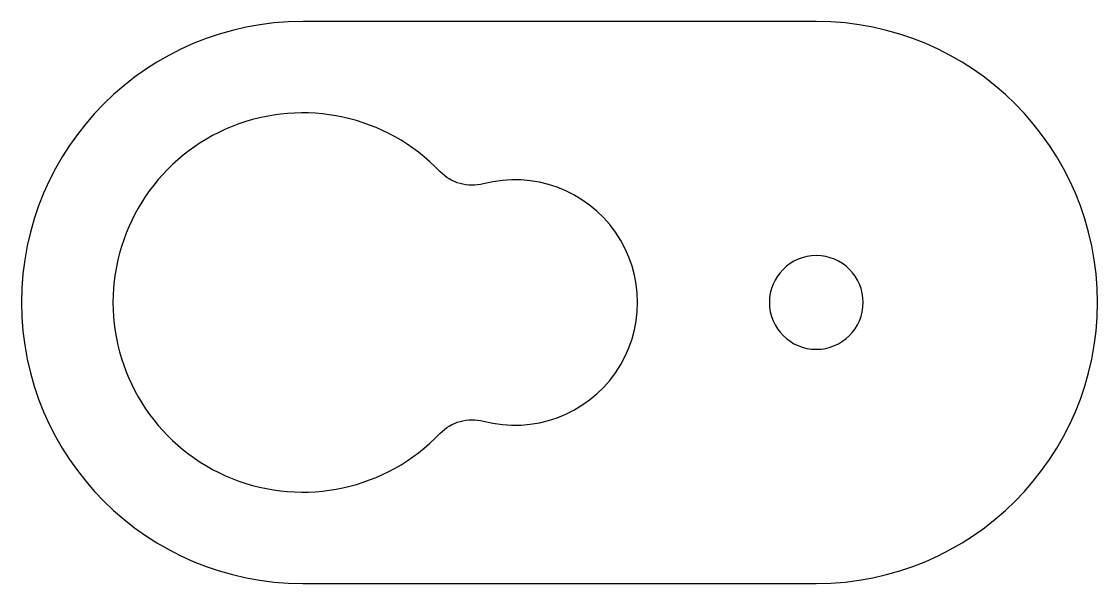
# Model space of a CAD drawing. Header units: millimetres. Extents: x -6.3 to 17.8, y 0 to 12.6.
import ezdxf

# ---------------------------------------------------------------- set-up
doc = ezdxf.new("R2010")
doc.units = ezdxf.units.MM

msp = doc.modelspace()

# ---------------------------------------------------------------- linework, layer by layer
at = {"layer": 'INTERIOR_PROFILES'}
msp.add_lwpolyline([(4.05, 8.957, -0.272841), (3.073, 9.233, 2.494337), (3.073, 3.362, -0.272841), (4.05, 3.638, 1.297055)], format="xyb", close=True, dxfattribs=at)
at = {"layer": 'INTERIOR_PROFILES', "extrusion": (0, 0, -1)}
msp.add_circle((-11.5, 6.298), 1.05, dxfattribs=at)
at = {"layer": 'OUTER_PROFILES'}
msp.add_lwpolyline([(0, 12.595, 1), (0, 0), (11.5, 0, 1), (11.5, 12.595)], format="xyb", close=True, dxfattribs=at)

doc.saveas('drawing.dxf')
